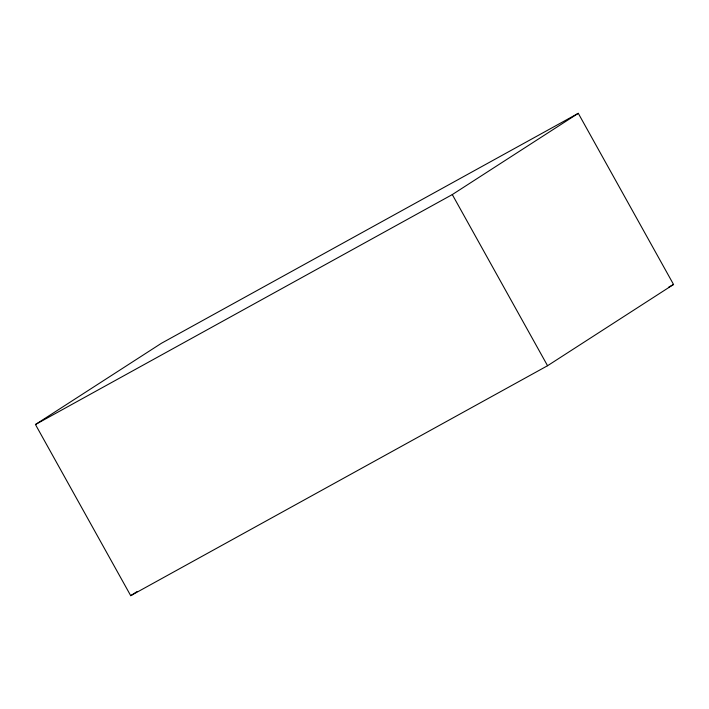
<?xml version="1.0" encoding="UTF-8"?>
<svg xmlns="http://www.w3.org/2000/svg" width="709" height="709" viewBox="0 0 709 709"><rect width="100%" height="100%" fill="white"/><g stroke="black" fill="none" stroke-linecap="round" stroke-linejoin="round"><path stroke-width="1.06" d="M35.45 424.523L161.439 343.271L578.287 113.325L673.55 284.477L547.561 365.729L130.713 595.675L35.45 424.523L452.298 194.576L578.287 113.325M130.713 595.675L137.2 591.492M668.702 287.154L673.55 284.477M452.298 194.576L547.561 365.729"/></g></svg>
